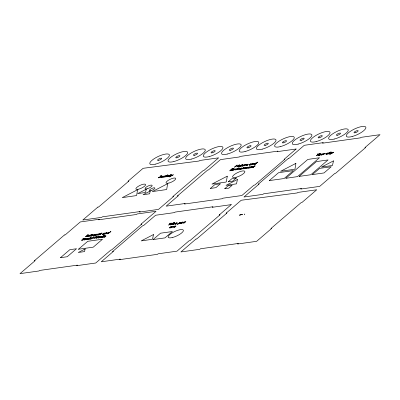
<?xml version="1.0" encoding="UTF-8"?>
<svg xmlns="http://www.w3.org/2000/svg" width="400" height="400" viewBox="0 0 400 400"><rect width="100%" height="100%" fill="white"/><g stroke="black" fill="none" stroke-linecap="round" stroke-linejoin="round"><path stroke-width="0.6" d="M249.53 164.93L250.715 164.425L250.36 164.73A1.005 0.295 -25 0 1 249.645 164.965L249.55 164.95M78.485 249.215L87.74 241.3L102.51 239.23L93.26 247.16L78.5 249.24M153.135 239.53L160.545 233.195L172.36 231.54L164.955 237.89L153.15 239.55M224.74 188.71L228.11 185.83L232.15 185.255L228.81 188.14L224.755 188.735M228.285 181.78L231.885 178.705L236.195 178.09M236.19 178.14L232.63 181.17L228.31 181.81M285.865 178.275L307.815 159.43L319.485 157.745L297.545 176.605L285.88 178.3M312.465 174.54L319.7 168.365L331.23 166.745L324.005 172.94L312.49 174.57M84.4 238.53C83.03 238.145 83.47 239.095 83.52 239.59A1.135 0.33 -25 0 1 82.98 239.94C82.075 240.88 80.54 239.805 81.945 240.085A1.095 0.32 -25 0 0 82.26 240.05L83.185 239.545L82.595 239.125L82.96 238.69L84.85 238.19L84.42 238.53M150.22 191.045L149.62 193.79L143.085 194.73L150.215 191.025M88.4 238.615L88.195 238.445A0.995 0.29 -25 0 0 88.05 238.465L86.745 239.355L87.87 239.075M88.86 238.45L88.43 238.615M165.895 176L165.215 176.035A0.995 0.29 -25 0 0 165.07 176.055L163.76 176.92L164.89 176.665M328.59 153.14L327.945 153.17A0.995 0.29 -25 0 0 327.76 153.19L326.45 154.055L327.585 153.8M158.815 177.445L158.965 177.67A1.095 0.32 -25 0 0 159.28 177.635C160.78 177.31 158.84 175.405 161.87 175.78C160.89 176.245 159.985 175.905 160.54 177.18A1.135 0.33 -25 0 1 160 177.53L158.315 177.85L158.775 177.445M95.045 234.625C96.76 233.895 93.785 234.845 94.705 234.455L92.84 235.8L95.02 234.57M173.63 226.5C175.34 225.76 172.385 226.725 173.29 226.33L171.425 227.675L173.605 226.445M317.98 154.46L318.275 153.735L317.805 153.795L317.44 154.87L316.455 155.715L320.35 153.44M317.955 154.525L318.255 154.42M96.095 236.855C93.09 241.17 102.24 233.155 96.405 238.23L99.225 236.105L96.095 237.68M245.97 164.745C247.695 163.995 244.7 164.96 245.63 164.56L245.285 164.61M96.085 237.68L96.67 236.465L96.11 236.545L93.7 238.61L96.085 236.855M236.095 168.825L235.6 169.635L237.585 168.62L235.025 170.095L235.67 168.885L236.09 168.825M179.28 223.32L179.815 222.48L177.35 224.445L181.335 222.27L179.305 223.305M331.71 153.25L332.25 152.41L329.785 154.375L333.77 152.2L331.74 153.235M244.785 214.125L244.435 214.29M244.41 214.245L244.77 214.085M171.07 224.325L172.05 222.945L169.995 224.18M90.9 238.845L91.935 237.875L91.57 237.775A1.405 0.41 -25 0 0 90.32 238.23L90.435 238.31M239.405 166.36L240.44 165.39L240.075 165.295A1.405 0.41 -25 0 0 238.825 165.75L238.94 165.825M169.555 224.29L169.29 224.62M169.64 224.18L170.455 223.155L170 223.215L168.495 225.185L171.24 223.57L170.29 224.935L170.575 224.895L173.975 222.66L171.045 224.375M171.35 226.965L170.55 227.04M239.785 165.75L238.985 165.82M98.455 237.45L98.5 237.79A0.995 0.29 -25 0 0 98.65 237.77L99.37 237.48M246.39 165.045L246.435 165.39A0.995 0.29 -25 0 0 246.58 165.37L247.305 165.08M248.705 167.65L248.75 167.995A0.995 0.29 -25 0 0 248.9 167.97L249.62 167.685M90.34 235.975L90.09 236.195A1.46 0.425 -25 0 1 89.67 236.29L89.36 236.2L90.41 235.24L90.05 235.29L91.645 234.445M100.595 234.535L100.29 234.775A1.46 0.425 -25 0 1 99.93 234.85L99.615 234.76L100.665 233.8L100.305 233.85L101.905 233.005M241.145 166.095L240.9 166.32A1.46 0.425 -25 0 1 240.48 166.415L240.17 166.325L241.22 165.36L240.86 165.41L242.455 164.565M330.245 153.6L329.945 153.84A1.46 0.425 -25 0 1 329.58 153.915L329.27 153.83L330.32 152.865L329.96 152.915L331.515 152.075M93.075 235.22L93.42 234.78A1.135 0.33 -25 0 0 93.335 234.66L92.505 234.76A1.25 0.365 -25 0 0 91.795 235.065L90.845 235.875A1.26 0.37 -25 0 0 90.985 236.065L91.23 236.07A1.685 0.49 -25 0 0 91.405 236.045M99.555 234.31L99.9 233.87A1.135 0.33 -25 0 0 99.815 233.75L98.985 233.85A1.25 0.365 -25 0 0 98.275 234.155L97.325 234.97A1.26 0.37 -25 0 0 97.465 235.155L97.705 235.16A1.685 0.49 -25 0 0 97.885 235.14A1.4 0.41 -25 0 0 99.105 234.68M100.025 237.175L100.37 236.735A1.135 0.33 -25 0 0 100.285 236.615L99.455 236.71A1.25 0.365 -25 0 0 98.75 237.015L97.8 237.83A1.26 0.37 -25 0 0 97.94 238.02L98.18 238.025A1.685 0.49 -25 0 0 98.36 238A1.4 0.41 -25 0 0 99.575 237.54L99.43 237.475M168.8 175.92L169.145 175.48A1.135 0.33 -25 0 0 169.06 175.36L168.23 175.46A1.25 0.365 -25 0 0 167.52 175.765L166.57 176.575A1.26 0.37 -25 0 0 166.71 176.765L166.95 176.77A1.685 0.49 -25 0 0 167.13 176.745A1.4 0.41 -25 0 0 168.35 176.29M175.615 226.54L175.965 226.1A1.135 0.33 -25 0 0 175.88 225.98L175.05 226.075A1.25 0.365 -25 0 0 174.34 226.38L173.39 227.195A1.26 0.37 -25 0 0 173.53 227.38L173.77 227.39A1.685 0.49 -25 0 0 173.95 227.365A1.4 0.41 -25 0 0 175.17 226.905M247.96 164.77L248.305 164.33A1.135 0.33 -25 0 0 248.22 164.21L247.39 164.31A1.25 0.365 -25 0 0 246.68 164.615L245.735 165.43A1.26 0.37 -25 0 0 245.875 165.615L246.115 165.62A1.685 0.49 -25 0 0 246.29 165.6A1.4 0.41 -25 0 0 247.51 165.14L247.36 165.075M250.275 167.375L250.62 166.935A1.135 0.33 -25 0 0 250.535 166.815L249.705 166.915A1.25 0.365 -25 0 0 248.995 167.22L248.05 168.03A1.26 0.37 -25 0 0 248.19 168.22L248.43 168.225A1.685 0.49 -25 0 0 248.605 168.2A1.4 0.41 -25 0 0 249.825 167.745L249.675 167.68M236.68 165.61L234.47 167.21L236.88 165.145L237.195 165.1L237.33 166.32L239.475 164.78L237.02 166.885L236.695 165.66M91.665 234.44L91.055 234.965L91.615 234.885L89.885 236.04L90.315 235.97M89.72 238.08L88.205 239.38L90.105 238.025L89.725 238.08M91.115 238.83L90.805 239.04A0.995 0.29 -25 0 1 90.655 239.075L89.79 239.195A1.21 0.355 -25 0 1 89.49 239.24C89.035 238.72 92.96 237.605 90.475 238.305M94.97 235.5L96.765 234.32A0.945 0.275 -25 0 1 96.93 234.3L95.98 235.36L97.415 234.405L97.385 234.04A1.365 0.4 -25 0 0 97.235 234.05A1.13 0.33 -25 0 0 96.225 234.43L96.48 234.205L94.58 235.555L94.965 235.505M101.92 233L101.31 233.525L101.87 233.45L100.14 234.6L100.57 234.53M171.165 174.61L170.555 175.135L171.115 175.055L170.3 175.355C168.235 176.605 170.16 175.88 169.59 176.365A1.46 0.425 -25 0 1 169.175 176.46L168.86 176.37L169.91 175.41L169.55 175.46L171.15 174.615M103.945 234.1L103.635 234.31A0.995 0.29 -25 0 1 103.485 234.345L102.62 234.465A1.21 0.355 -25 0 1 102.32 234.51C101.91 233.975 105.745 232.91 103.305 233.575M102.28 237.405L104.18 236.05L102.285 237.405M108.34 233.44L108.09 233.66L110.95 231.47L109.325 232.59A1.145 0.335 -25 0 0 109.005 232.395A1.175 0.345 -25 0 0 108.2 232.64L107.33 233.16A2.11 0.615 -25 0 0 107.075 233.39L106.88 233.675A1.105 0.325 -25 0 0 107.055 233.83L107.125 233.83A1.325 0.39 -25 0 0 107.3 233.82A1.16 0.34 -25 0 0 108.345 233.44M239.78 165.75L238.22 166.3L237.995 166.76A1.21 0.355 -25 0 0 238.3 166.71L239.16 166.59A0.995 0.29 -25 0 0 239.315 166.555L239.62 166.345M242.475 164.565L241.86 165.09L242.42 165.01L240.695 166.16L241.12 166.09M171.35 226.97L169.79 227.52L169.565 227.975A1.21 0.355 -25 0 0 169.865 227.93L170.73 227.81A0.995 0.29 -25 0 0 170.88 227.775L172.01 226.61L171.645 226.51A1.405 0.41 -25 0 0 170.395 226.965M245.28 164.61L243.765 165.905L245.945 164.68M250.845 164.77L250.585 164.97A0.995 0.29 -25 0 1 250.385 165.015L249.525 165.135A1.21 0.355 -25 0 1 249.225 165.18C248.925 164.535 252.715 163.675 250.06 164.175A1.405 0.41 -25 0 1 251.305 163.715L251.67 163.815L250.825 164.765M251.47 164.825L253.265 163.645A0.945 0.275 -25 0 1 253.43 163.625L252.48 164.685L253.915 163.73L253.885 163.36A1.365 0.4 -25 0 0 253.735 163.375A1.13 0.33 -25 0 0 252.725 163.755L252.985 163.53L251.08 164.88L251.465 164.825M257.465 162.195L256.255 163.235A1.145 0.335 -25 0 0 255.91 163.07M324.53 153.495L324.24 153.745L325.415 153.395L322.67 154.84L324.53 153.495M331.555 152.07L330.96 152.59L331.52 152.515L329.795 153.665L330.22 153.595M318.31 154.39L320.345 153.44M168.145 176.23L167.465 176.505A0.995 0.29 -25 0 1 167.27 176.54L167.23 176.195L168.735 175.97M92.42 235.53L91.695 235.815A0.995 0.29 -25 0 1 91.545 235.84L91.505 235.495L93.01 235.27M98.9 234.62L98.175 234.91A0.995 0.29 -25 0 1 98.025 234.93L97.98 234.585L99.49 234.36M174.965 226.845L174.24 227.135A0.995 0.29 -25 0 1 174.09 227.155L174.045 226.81L175.555 226.59M104.555 236.33C107.015 235.625 103.12 236.75 103.565 237.265A1.21 0.355 -25 0 0 103.87 237.22L104.73 237.1A0.995 0.29 -25 0 0 104.885 237.065L106.01 235.9L105.645 235.8A1.405 0.41 -25 0 0 104.395 236.255L104.51 236.335M239.72 168.565C241.375 167.77 238.42 168.79 239.355 168.37L237.485 169.715L239.67 168.49M103.925 234.09L104.765 233.145L104.4 233.045A1.405 0.41 -25 0 0 103.15 233.505L103.265 233.58M162.645 176.225L163.285 176.135A1.415 0.415 -25 0 1 163.315 176.63A1.535 0.45 -25 0 1 163.14 176.78A1.435 0.42 -25 0 1 161.59 177.515L161.155 177.575A1.435 0.42 -25 0 1 161.045 177.075A1.535 0.45 -25 0 1 161.315 176.855M182.29 222.115L182.93 222.025A1.415 0.415 -25 0 1 182.96 222.52A1.535 0.45 -25 0 1 182.785 222.665A1.435 0.42 -25 0 1 181.235 223.405L180.8 223.465M318.88 155.41L318.445 155.47M257.47 162.195L257.85 162.14L254.99 164.33L255.245 164.115A1.16 0.34 -25 0 1 254.205 164.485A1.325 0.39 -25 0 1 254.025 164.505L253.955 164.5A1.105 0.325 -25 0 1 253.785 164.39L253.975 164.06A2.11 0.615 -25 0 1 254.235 163.83L255.105 163.31A1.175 0.345 -25 0 1 255.905 163.07M246.405 165.03L247.9 164.82M248.72 167.635L250.215 167.425M98.47 237.435L99.965 237.225M239.795 169.43L240.23 169.365A1.435 0.42 -25 0 0 241.785 168.63M92.475 235.525L92.605 235.58A1.4 0.41 -25 0 1 91.4 236.05M327.635 153.8L327.755 153.865A1.455 0.425 -25 0 1 326.34 154.37L326.045 154.35A1.23 0.36 -25 0 1 325.96 154.175L326.125 153.94A1.89 0.555 -25 0 1 326.375 153.715L326.91 153.365A1.27 0.37 -25 0 1 327.63 153.055L327.98 152.965A1.44 0.42 -25 0 1 328.605 153.13M164.945 176.66L165.06 176.73A1.455 0.425 -25 0 1 163.645 177.235L163.35 177.215A1.23 0.36 -25 0 1 163.27 177.04L163.43 176.805A1.89 0.555 -25 0 1 163.685 176.58L164.22 176.23A1.27 0.37 -25 0 1 164.935 175.92L165.285 175.83A1.44 0.42 -25 0 1 165.91 175.995M87.925 239.075L88.04 239.14A1.455 0.425 -25 0 1 86.625 239.645L86.33 239.625A1.23 0.36 -25 0 1 86.25 239.45L86.41 239.215A1.89 0.555 -25 0 1 86.665 238.99L87.2 238.64A1.27 0.37 -25 0 1 87.915 238.33L88.265 238.24A1.44 0.42 -25 0 1 88.89 238.405M239.74 215.285A0.905 0.265 -25 0 1 239.64 214.96A1.07 0.315 -25 0 1 239.815 214.815A0.89 0.26 -25 0 1 240.755 214.385L241.005 214.355A0.89 0.26 -25 0 1 241.095 214.635A1.08 0.315 -25 0 1 240.94 214.775A0.905 0.265 -25 0 1 239.88 215.265A1.01 0.295 -25 0 1 239.745 215.28M318.91 155.385A1.415 0.415 -25 0 0 320.45 154.66A1.535 0.45 -25 0 0 320.605 154.525A1.415 0.415 -25 0 0 320.58 154.025L319.935 154.12A1.415 0.415 -25 0 0 318.605 154.745A1.535 0.45 -25 0 0 318.34 154.965A1.435 0.42 -25 0 0 318.445 155.47M244.28 167.625A1.13 0.33 -25 0 0 243.265 168.01L243.52 167.785L241.62 169.14L243.805 167.9A0.945 0.275 -25 0 1 243.97 167.88L243.015 168.94L244.455 167.985L244.42 167.62A1.365 0.4 -25 0 0 244.27 167.635M239.69 168.925A1.535 0.45 -25 0 1 239.955 168.705M239.855 169.42A1.435 0.42 -25 0 1 239.745 168.92M240 168.71A1.435 0.42 -25 0 1 241.34 168.075L241.925 167.99A1.415 0.415 -25 0 1 241.955 168.485A1.535 0.45 -25 0 1 241.78 168.63M234.665 168.975A1.13 0.33 -25 0 0 233.65 169.36L233.905 169.135L232.005 170.485L234.19 169.25A0.945 0.275 -25 0 1 234.355 169.23L233.4 170.29L234.84 169.335L234.805 168.97A1.365 0.4 -25 0 0 234.655 168.98M180.695 222.96A1.535 0.45 -25 0 1 180.96 222.74M180.86 223.455A1.435 0.42 -25 0 1 180.75 222.955M181.005 222.745A1.435 0.42 -25 0 1 182.35 222.11M84.295 239.265A1.535 0.45 -25 0 0 84.03 239.485A1.435 0.42 -25 0 0 84.135 239.985L84.57 239.925A1.435 0.42 -25 0 0 86.125 239.19A1.535 0.45 -25 0 0 86.29 239.045A1.415 0.415 -25 0 0 86.265 238.545L85.625 238.635A1.435 0.42 -25 0 0 84.28 239.275M161.39 176.84A1.415 0.415 -25 0 1 162.72 176.215M252.785 167.485L253.1 167.575A1.46 0.425 -25 0 0 253.465 167.495C254.25 167.005 252.1 167.675 254.225 166.465L255.04 166.17L254.48 166.245L255.095 165.72L253.735 166.35L252.785 167.485M89.795 238.98L89.925 239.015A1.005 0.295 -25 0 0 90.62 238.79L90.975 238.49L89.795 238.98M102.625 234.25L102.755 234.285A1.005 0.295 -25 0 0 103.45 234.06L103.805 233.76L102.64 234.225M103.875 237L104 237.04A1.005 0.295 -25 0 0 104.7 236.815L105.055 236.515L103.885 236.975M169.87 227.71L169.995 227.75A1.005 0.295 -25 0 0 170.695 227.525L171.05 227.225L169.875 227.7M238.305 166.495L238.43 166.53A1.005 0.295 -25 0 0 239.13 166.305L239.485 166.005L238.315 166.47M90.275 237.585L90.955 237.3L90.28 237.575M104.35 235.61L105.025 235.315L104.355 235.595M167.295 175.175L167.975 174.89L167.3 175.16M238.505 168.07L239.18 167.775L238.515 168.045M329.99 152.31L330.67 152.025L330 152.285M92.975 234.93L91.745 235.295L92.65 234.88A0.945 0.275 -25 0 1 92.805 234.86L92.975 234.93M99.45 234.02L98.225 234.385L99.125 233.97A0.945 0.275 -25 0 1 99.285 233.95L99.45 234.02M99.925 236.88L98.7 237.245L99.6 236.835A0.945 0.275 -25 0 1 99.76 236.815L99.925 236.88M100.045 237.565L100.04 237.605A1.105 0.325 -25 0 0 100.215 237.72L100.285 237.72A1.325 0.39 -25 0 0 100.46 237.705A1.16 0.34 -25 0 0 101.505 237.33L101.25 237.55L104.115 235.36L102.485 236.48A1.145 0.335 -25 0 0 102.17 236.285A1.175 0.345 -25 0 0 101.365 236.53L100.49 237.05A2.11 0.615 -25 0 0 100.235 237.275L100.045 237.565M168.7 175.63L167.47 175.995L168.375 175.58A0.945 0.275 -25 0 1 168.53 175.56L168.7 175.63M175.515 226.245L174.29 226.61L175.19 226.195A0.945 0.275 -25 0 1 175.35 226.18L175.515 226.245M247.86 164.48L246.635 164.845L247.535 164.43A0.945 0.275 -25 0 1 247.69 164.41L247.86 164.5M250.175 167.085L248.95 167.45L249.85 167.035A0.945 0.275 -25 0 1 250.005 167.015L250.175 167.085M100.555 237.365L100.765 237.46A1.04 0.305 -25 0 0 100.975 237.425L101.87 237.005A1.305 0.38 -25 0 0 102.055 236.855L101.995 236.515A0.92 0.27 -25 0 0 101.795 236.55L100.865 237.015A1.58 0.46 -25 0 0 100.69 237.17L100.555 237.365M107.395 233.475L107.605 233.575A1.04 0.305 -25 0 0 107.815 233.54L108.71 233.115A1.305 0.38 -25 0 0 108.89 232.965L108.835 232.625A0.92 0.27 -25 0 0 108.635 232.66L107.7 233.125A1.58 0.46 -25 0 0 107.525 233.285L107.395 233.475M174.98 223.225L173.35 224.475C175.95 222.61 172.85 223.665 172.345 224.615L171.955 224.67L174.84 222.475L173.595 223.54L174.135 223.29A1.035 0.3 -25 0 1 174.495 223.185L174.98 223.225M254.295 164.145L254.51 164.245A1.04 0.305 -25 0 0 254.72 164.21L255.61 163.785A1.305 0.38 -25 0 0 255.795 163.635L255.735 163.295A0.92 0.27 -25 0 0 255.535 163.33L254.605 163.8A1.58 0.46 -25 0 0 254.43 163.955L254.305 164.115M60.505 257.685L67.215 256.735L76.52 248.74L69.83 249.69L60.515 257.665M210.39 188.42L215.86 187.675L220.42 183.775L214.95 184.535L210.395 188.41M269.33 180.585L284.105 178.54L293.355 170.61L278.585 172.68L269.34 180.56M299.17 176.4L310.815 174.75L328.06 159.925L316.415 161.6L299.18 176.375M247 167.36L247.51 167.245A1.01 0.295 -25 0 1 248 167.11L248.325 167.235L247.09 168.37L246.7 168.425L247.78 167.385L245.385 168.61L246.475 167.6L246.025 167.62L244.07 168.795L245.585 167.495L246.23 167.42A0.915 0.27 -25 0 1 246.575 167.315L247 167.36M89.095 235.47L88.01 236.48L89.445 235.525L89.415 235.155A1.365 0.4 -25 0 0 89.265 235.17A1.13 0.33 -25 0 0 88.255 235.55L88.51 235.325L86.61 236.675L88.795 235.44A0.945 0.275 -25 0 1 88.96 235.42L89.095 235.47M106.665 233.005L105.575 234.015L107.015 233.06L106.98 232.69A1.365 0.4 -25 0 0 106.83 232.705A1.13 0.33 -25 0 0 105.825 233.08L106.08 232.86L104.18 234.21L106.365 232.97A0.945 0.275 -25 0 1 106.53 232.95L106.665 233.005M252.52 166.75L251.435 167.76L252.87 166.805L252.84 166.44A1.365 0.4 -25 0 0 252.69 166.45A1.13 0.33 -25 0 0 251.68 166.83L251.94 166.605L250.04 167.955L252.225 166.72A0.945 0.275 -25 0 1 252.39 166.7L252.52 166.75M183.44 222.81L185.87 221.63L183.98 222.98L184.23 222.765A1.115 0.325 -25 0 1 183.23 223.14A1.21 0.355 -25 0 1 183.1 223.145L183.105 222.76L184.525 221.82L183.45 222.785M242.19 165.88L244.62 164.7L242.73 166.055L242.98 165.835A1.115 0.325 -25 0 1 241.975 166.215A1.21 0.355 -25 0 1 241.845 166.215L241.855 165.835L243.27 164.89L242.2 165.855M321.09 154.815L323.515 153.635L321.625 154.99L321.88 154.77A1.115 0.325 -25 0 1 320.875 155.15A1.21 0.355 -25 0 1 320.745 155.15L320.755 154.765L322.17 153.825L321.09 154.815M85.135 248.94L84.53 251.595L78.28 252.48L85.135 248.94M137.575 189.72L136.67 195.285L136.29 195.605L122.27 197.62L137.575 189.72M146.23 189.215L145.515 192.485L137.715 193.595L146.23 189.215M153.51 234.55L152.485 239.275L141.235 240.89L153.51 234.55M167.635 183.695L166.73 189.26L166.355 189.585L152.33 191.595L167.635 183.695M227.265 176.175L226.36 181.74L225.985 182.065L211.96 184.08L227.265 176.175M237.445 179.46L236.485 183.85L226.03 185.35L237.445 179.46M295.895 163.375L294.99 168.94L294.615 169.265L280.59 171.28L295.895 163.375M333.47 160.88L332.47 165.49L321.5 167.08L333.47 160.88M171.39 175.02L170.795 176.085L169.375 176.92L173.36 174.74L171.315 175.79L171.84 174.955L171.395 175.02M242.45 214.37L241.625 214.77L242.455 214.355M233.77 168.515L232.125 168.955L231.4 169.58L232.68 169.4L231.105 169.835L230.315 170.51L231.705 170.315L231.365 170.575L229.6 170.825L232.01 168.76L233.775 168.51M231.245 204.63L219.245 214.955L220.005 214.85L189.855 240.7L189.045 240.815L176.975 251.165L158.115 253.81L157.51 254.325L119.66 259.64L120.26 259.12L101.27 261.79L113.34 251.435L112.64 251.535L142.785 225.685L143.545 225.58L155.595 215.25L174.535 212.59L175.135 212.075L212.99 206.76L212.385 207.28L231.245 204.63M296.125 149L284.13 159.325L284.885 159.22L254.74 185.07L253.93 185.18L241.855 195.53L222.995 198.18L222.395 198.695L184.54 204.01L185.145 203.49L166.15 206.155L178.225 195.805L177.52 195.905L207.67 170.055L208.425 169.95L220.475 159.615L239.415 156.96L240.02 156.44L277.87 151.13L277.27 151.645L296.125 149M64.475 234.96L34.33 260.81L35.085 260.705L20 273.635L38.94 270.98L39.54 270.46L77.395 265.15L76.79 265.665L95.73 263.01L110.815 250.075L111.575 249.97L141.72 224.12L140.965 224.225L156.025 211.31L137.09 213.97L136.485 214.485L98.635 219.795L99.235 219.28L80.295 221.94L65.235 234.855L64.475 234.96M97.895 207.08L82.81 220.015L101.72 217.36L102.325 216.84L140.175 211.53L139.575 212.045L158.51 209.39L173.595 196.455L172.84 196.56L202.99 170.71L203.745 170.605L218.64 157.835L199.72 160.49L199.115 161.01L143.105 168.315L128.04 181.23L128.8 181.125L98.65 206.975L97.895 207.08M87.91 234.765L85.5 236.83L88.33 234.705L87.915 234.765M93.845 236.8L91.35 238.94L94.235 236.745L93.85 236.8M166.74 175.67L165.225 176.97L167.125 175.615L166.745 175.67M237.95 168.565L236.435 169.865L238.34 168.51L237.955 168.565M288.45 158.335L258.3 184.185L259.055 184.075L243.975 197.01L262.91 194.35L263.515 193.835L301.365 188.525L300.765 189.04L319.705 186.38L334.79 173.45L335.545 173.34L365.695 147.495L364.935 147.6L380 134.685L361.06 137.34L360.46 137.86L322.605 143.17L323.21 142.655L304.27 145.31L289.205 158.225L288.45 158.335M196.01 239.015L180.925 251.95L199.835 249.295L200.44 248.78L238.29 243.465L237.69 243.985L256.63 241.325L271.715 228.39L270.955 228.5L301.105 202.65L301.86 202.545L316.755 189.775L297.835 192.43L297.23 192.945L241.22 200.25L226.155 213.165L226.915 213.06L196.765 238.91L196.01 239.015M329.43 152.805L327.92 154.105L329.82 152.75L329.435 152.805M176.645 222.89L176.525 222.925A1.415 0.415 -25 0 0 175.195 223.55A1.535 0.45 -25 0 0 174.93 223.77A1.435 0.42 -25 0 0 175.035 224.275L175.47 224.21A1.435 0.42 -25 0 0 177.025 223.475A1.535 0.45 -25 0 0 177.19 223.33A1.415 0.415 -25 0 0 177.165 222.83L176.645 222.89M316.275 141.555A10.75 3.145 -25 0 0 329.975 132.285A10.75 3.145 -25 0 0 314.36 136.445A10.75 3.145 -25 0 0 316.275 141.555M319.365 137.78A2.285 0.67 -25 0 0 322.28 135.81A2.285 0.67 -25 0 0 318.96 136.695A2.285 0.67 -25 0 0 319.365 137.78M352.155 136.52A10.75 3.145 -25 0 0 365.855 127.25A10.75 3.145 -25 0 0 350.24 131.41A10.75 3.145 -25 0 0 352.155 136.52M355.25 132.745A2.285 0.67 -25 0 0 358.16 130.775A2.285 0.67 -25 0 0 354.84 131.66A2.285 0.67 -25 0 0 355.25 132.745M337.615 135.22A2.285 0.67 -25 0 0 340.525 133.25A2.285 0.67 -25 0 0 337.205 134.135A2.285 0.67 -25 0 0 337.615 135.22M334.52 138.995A10.75 3.145 -25 0 0 348.22 129.725A10.75 3.145 -25 0 0 332.605 133.885A10.75 3.145 -25 0 0 334.52 138.995M280.525 146.575A10.75 3.145 -25 0 0 294.225 137.3A10.75 3.145 -25 0 0 278.61 141.46A10.75 3.145 -25 0 0 280.525 146.575M283.615 142.8A2.285 0.67 -25 0 0 286.53 140.825A2.285 0.67 -25 0 0 283.21 141.71A2.285 0.67 -25 0 0 283.615 142.8M301.25 140.325A2.285 0.67 -25 0 0 304.165 138.35A2.285 0.67 -25 0 0 300.845 139.235A2.285 0.67 -25 0 0 301.25 140.325M298.16 144.1A10.75 3.145 -25 0 0 311.86 134.825A10.75 3.145 -25 0 0 296.24 138.985A10.75 3.145 -25 0 0 298.16 144.1M265.37 145.36A2.285 0.67 -25 0 0 268.28 143.385A2.285 0.67 -25 0 0 264.96 144.27A2.285 0.67 -25 0 0 265.37 145.36M262.28 149.135A10.75 3.145 -25 0 0 275.975 139.86A10.75 3.145 -25 0 0 260.36 144.025A10.75 3.145 -25 0 0 262.28 149.135M209.185 156.585A10.75 3.145 -25 0 0 222.885 147.31A10.75 3.145 -25 0 0 207.265 151.475A10.75 3.145 -25 0 0 209.185 156.585M212.275 152.81A2.285 0.67 -25 0 0 215.19 150.84A2.285 0.67 -25 0 0 211.87 151.725A2.285 0.67 -25 0 0 212.275 152.81M245.065 151.55A10.75 3.145 -25 0 0 258.765 142.275A10.75 3.145 -25 0 0 243.15 146.44A10.75 3.145 -25 0 0 245.065 151.55M248.155 147.775A2.285 0.67 -25 0 0 251.07 145.805A2.285 0.67 -25 0 0 247.75 146.69A2.285 0.67 -25 0 0 248.155 147.775M230.525 150.25A2.285 0.67 -25 0 0 233.435 148.28A2.285 0.67 -25 0 0 230.115 149.16A2.285 0.67 -25 0 0 230.525 150.25M227.43 154.025A10.75 3.145 -25 0 0 241.13 144.75A10.75 3.145 -25 0 0 225.515 148.915A10.75 3.145 -25 0 0 227.43 154.025M173.91 161.535A10.75 3.145 -25 0 0 187.61 152.265A10.75 3.145 -25 0 0 171.995 156.425A10.75 3.145 -25 0 0 173.91 161.535M177.005 157.76A2.285 0.67 -25 0 0 179.915 155.79A2.285 0.67 -25 0 0 176.595 156.675A2.285 0.67 -25 0 0 177.005 157.76M194.64 155.285A2.285 0.67 -25 0 0 197.55 153.315A2.285 0.67 -25 0 0 194.23 154.2A2.285 0.67 -25 0 0 194.64 155.285M191.545 159.06A10.75 3.145 -25 0 0 205.245 149.79A10.75 3.145 -25 0 0 189.63 153.95A10.75 3.145 -25 0 0 191.545 159.06M158.755 160.32A2.285 0.67 -25 0 0 161.67 158.35A2.285 0.67 -25 0 0 158.35 159.235A2.285 0.67 -25 0 0 158.755 160.32M155.665 164.095A10.75 3.145 -25 0 0 169.365 154.825A10.75 3.145 -25 0 0 153.745 158.985A10.75 3.145 -25 0 0 155.665 164.095M319.145 155.16A0.935 0.275 -25 0 0 320.32 154.35A0.935 0.275 -25 0 0 318.945 154.73A0.935 0.275 -25 0 0 319.145 155.16M240.49 169.12A0.935 0.275 -25 0 0 241.665 168.31A0.935 0.275 -25 0 0 240.295 168.69A0.935 0.275 -25 0 0 240.49 169.12M236.26 177.255A6.755 1.975 -25 0 0 244.865 171.43A6.755 1.975 -25 0 0 235.055 174.045A6.755 1.975 -25 0 0 236.26 177.255M172.7 237.455A8.375 2.45 -25 0 0 183.375 230.225A8.375 2.45 -25 0 0 171.205 233.47A8.375 2.45 -25 0 0 172.7 237.455M181.5 223.155A0.935 0.275 -25 0 0 182.67 222.345A0.935 0.275 -25 0 0 181.3 222.725A0.935 0.275 -25 0 0 181.5 223.155M175.735 223.965A0.935 0.275 -25 0 0 176.905 223.155A0.935 0.275 -25 0 0 175.535 223.535A0.935 0.275 -25 0 0 175.735 223.965M84.835 239.675A0.935 0.275 -25 0 0 86.005 238.87A0.935 0.275 -25 0 0 84.635 239.245A0.935 0.275 -25 0 0 84.835 239.675M168.93 183.055A5.36 1.57 -25 0 0 175.765 178.43A5.36 1.57 -25 0 0 167.975 180.505A5.36 1.57 -25 0 0 168.93 183.055M151.025 190.64A3.035 0.885 -25 0 0 154.89 188.025A3.035 0.885 -25 0 0 150.485 189.2A3.035 0.885 -25 0 0 151.025 190.64M147.195 188.755A3.885 1.135 -25 0 0 152.15 185.405A3.885 1.135 -25 0 0 146.5 186.91A3.885 1.135 -25 0 0 147.195 188.755M138.785 189.15A5.36 1.57 -25 0 0 145.615 184.525A5.36 1.57 -25 0 0 137.83 186.6A5.36 1.57 -25 0 0 138.785 189.15M161.855 177.265A0.935 0.275 -25 0 0 163.025 176.46A0.935 0.275 -25 0 0 161.655 176.835A0.935 0.275 -25 0 0 161.855 177.265"/></g></svg>
